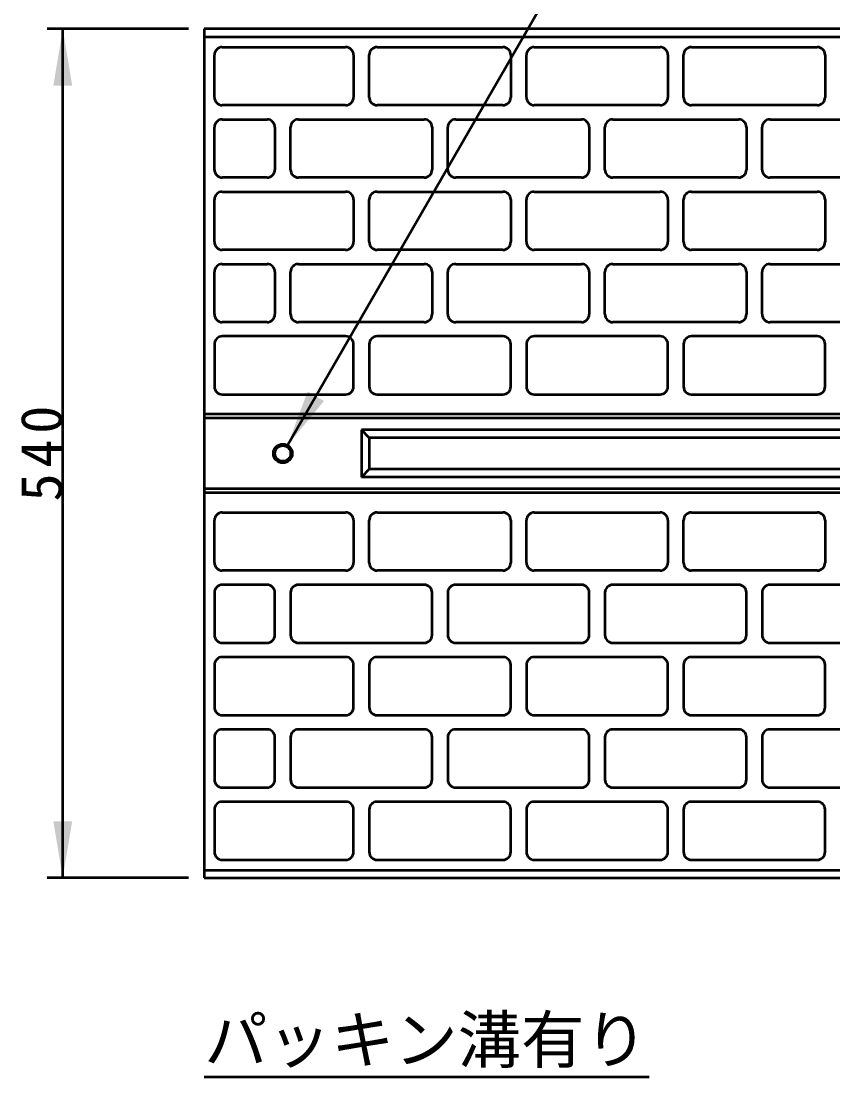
# Model space of a CAD drawing. Units: millimetres, scale not verified. Extents: x -2102 to 2102, y -1485 to 1485.
# Drawn here: x -283 to 234, y 397 to 1069 of the extents above; entities that cross this region are included whole.
import ezdxf
from ezdxf.enums import TextEntityAlignment as Align

# ---------------------------------------------------------------- set-up
doc = ezdxf.new("R2010")
doc.units = ezdxf.units.MM
doc.header["$LTSCALE"] = 5
doc.layers.add('0-0_V-nasSTD', color=7, linetype='Continuous', lineweight=35)
doc.layers.add('0-1_0', color=7, linetype='Continuous', lineweight=50)
doc.styles.add('ＭＳ ゴシック', font='')
doc.styles.get('ＭＳ ゴシック').set_extended_font_data('MS Gothic')

msp = doc.modelspace()

# ---------------------------------------------------------------- linework, layer by layer
at = {"layer": '0-0_V-nasSTD', "lineweight": 50}
for p, q in [((1833.5, 818.887), (-166.5, 818.887)), ((1833.5, 816.387), (-166.5, 816.387)), ((733.5, 808.887), (-66.5, 808.887)), ((-66.5, 808.887), (-66.5, 778.887)), ((-61.5, 803.887), (-66.5, 808.887)), ((728.5, 803.887), (-61.5, 803.887)), ((-61.5, 803.887), (-61.5, 783.887)), ((-61.5, 783.887), (-66.5, 778.887)), ((728.5, 783.887), (-61.5, 783.887)), ((733.5, 778.887), (-66.5, 778.887)), ((1833.5, 771.387), (-166.5, 771.387)), ((1833.5, 768.887), (-166.5, 768.887))]:
    msp.add_line(p, q, dxfattribs=at)
for radius in [6, 5]:
    msp.add_circle((-116.5, 793.887), radius, dxfattribs=at)
at = {"layer": '0-0_V-nasSTD'}
for points in [[(-262.5, 1027.887), (-256.5, 1063.887), (-250.5, 1027.887)], [(-113.5, 799.083), (-100.696, 833.26), (-90.304, 827.26)], [(-262.5, 559.887), (-256.5, 523.887), (-250.5, 559.887)]]:
    msp.add_solid(points, dxfattribs=at)
at = {"layer": '0-1_0'}
for p, q in [((-113.5, 799.083), (61.5, 1102.192)), ((-176.5, 1063.887), (-266.5, 1063.887)), ((-256.5, 523.887), (-256.5, 1063.887)), ((-166.5, 1063.887), (-166.5, 523.887)), ((1833.5, 1063.887), (-166.5, 1063.887)), ((-166.5, 1058.887), (833.5, 1058.887)), ((-155, 1052.387), (-76.5, 1052.387)), ((-56.5, 1052.387), (23.5, 1052.387)), ((43.5, 1052.387), (123.5, 1052.387)), ((143.5, 1052.387), (223.5, 1052.387)), ((-160, 1020.387), (-160, 1047.387)), ((-71.5, 1047.387), (-71.5, 1020.387)), ((-61.5, 1020.387), (-61.5, 1047.387)), ((28.5, 1047.387), (28.5, 1020.387)), ((38.5, 1020.387), (38.5, 1047.387)), ((128.5, 1047.387), (128.5, 1020.387)), ((138.5, 1020.387), (138.5, 1047.387)), ((228.5, 1047.387), (228.5, 1020.387)), ((-76.5, 1015.387), (-155, 1015.387)), ((23.5, 1015.387), (-56.5, 1015.387)), ((123.5, 1015.387), (43.5, 1015.387)), ((223.5, 1015.387), (143.5, 1015.387)), ((-160, 974.387), (-160, 1001.387)), ((-155, 1006.387), (-126.5, 1006.387)), ((-121.5, 1001.387), (-121.5, 974.387)), ((-111.5, 974.387), (-111.5, 1001.387)), ((-106.5, 1006.387), (-26.5, 1006.387)), ((-21.5, 1001.387), (-21.5, 974.387)), ((-11.5, 974.387), (-11.5, 1001.387)), ((-6.5, 1006.387), (73.5, 1006.387)), ((78.5, 1001.387), (78.5, 974.387)), ((88.5, 974.387), (88.5, 1001.387)), ((93.5, 1006.387), (173.5, 1006.387)), ((178.5, 1001.387), (178.5, 974.387)), ((188.5, 974.387), (188.5, 1001.387)), ((193.5, 1006.387), (273.5, 1006.387)), ((-126.5, 969.387), (-155, 969.387)), ((-26.5, 969.387), (-106.5, 969.387)), ((73.5, 969.387), (-6.5, 969.387)), ((173.5, 969.387), (93.5, 969.387)), ((273.5, 969.387), (193.5, 969.387)), ((-155, 960.387), (-76.5, 960.387)), ((-56.5, 960.387), (23.5, 960.387)), ((43.5, 960.387), (123.5, 960.387)), ((143.5, 960.387), (223.5, 960.387)), ((-160, 928.387), (-160, 955.387)), ((-71.5, 955.387), (-71.5, 928.387)), ((-61.5, 928.387), (-61.5, 955.387)), ((28.5, 955.387), (28.5, 928.387)), ((38.5, 928.387), (38.5, 955.387)), ((128.5, 955.387), (128.5, 928.387)), ((138.5, 928.387), (138.5, 955.387)), ((228.5, 955.387), (228.5, 928.387)), ((-76.5, 923.387), (-155, 923.387)), ((23.5, 923.387), (-56.5, 923.387)), ((123.5, 923.387), (43.5, 923.387)), ((223.5, 923.387), (143.5, 923.387)), ((-155, 914.387), (-126.5, 914.387)), ((-106.5, 914.387), (-26.5, 914.387)), ((-6.5, 914.387), (73.5, 914.387)), ((93.5, 914.387), (173.5, 914.387)), ((193.5, 914.387), (273.5, 914.387)), ((-160, 882.387), (-160, 909.387)), ((-121.5, 909.387), (-121.5, 882.387)), ((-111.5, 882.387), (-111.5, 909.387)), ((-21.5, 909.387), (-21.5, 882.387)), ((-11.5, 882.387), (-11.5, 909.387)), ((78.5, 909.387), (78.5, 882.387)), ((88.5, 882.387), (88.5, 909.387)), ((178.5, 909.387), (178.5, 882.387)), ((188.5, 882.387), (188.5, 909.387)), ((-126.5, 877.387), (-155, 877.387)), ((-26.5, 877.387), (-106.5, 877.387)), ((73.5, 877.387), (-6.5, 877.387)), ((173.5, 877.387), (93.5, 877.387)), ((273.5, 877.387), (193.5, 877.387)), ((-76.5, 868.387), (-155, 868.387)), ((23.5, 868.387), (-56.5, 868.387)), ((123.5, 868.387), (43.5, 868.387)), ((223.5, 868.387), (143.5, 868.387)), ((-160, 863.387), (-160, 836.387)), ((-71.5, 836.387), (-71.5, 863.387)), ((-61.5, 863.387), (-61.5, 836.387)), ((28.5, 836.387), (28.5, 863.387)), ((38.5, 863.387), (38.5, 836.387)), ((128.5, 836.387), (128.5, 863.387)), ((138.5, 863.387), (138.5, 836.387)), ((228.5, 836.387), (228.5, 863.387)), ((-155, 831.387), (-76.5, 831.387)), ((-56.5, 831.387), (23.5, 831.387)), ((43.5, 831.387), (123.5, 831.387)), ((143.5, 831.387), (223.5, 831.387)), ((-155, 756.387), (-76.5, 756.387)), ((-56.5, 756.387), (23.5, 756.387)), ((43.5, 756.387), (123.5, 756.387)), ((143.5, 756.387), (223.5, 756.387)), ((-160, 724.387), (-160, 751.387)), ((-71.5, 751.387), (-71.5, 724.387)), ((-61.5, 724.387), (-61.5, 751.387)), ((28.5, 751.387), (28.5, 724.387)), ((38.5, 724.387), (38.5, 751.387)), ((128.5, 751.387), (128.5, 724.387)), ((138.5, 724.387), (138.5, 751.387)), ((228.5, 751.387), (228.5, 724.387)), ((-76.5, 719.387), (-155, 719.387)), ((23.5, 719.387), (-56.5, 719.387)), ((123.5, 719.387), (43.5, 719.387)), ((223.5, 719.387), (143.5, 719.387)), ((-160, 705.387), (-160, 678.387)), ((-126.5, 710.387), (-155, 710.387)), ((-121.5, 678.387), (-121.5, 705.387)), ((-111.5, 705.387), (-111.5, 678.387)), ((-26.5, 710.387), (-106.5, 710.387)), ((-21.5, 678.387), (-21.5, 705.387)), ((-11.5, 705.387), (-11.5, 678.387)), ((73.5, 710.387), (-6.5, 710.387)), ((78.5, 678.387), (78.5, 705.387)), ((88.5, 705.387), (88.5, 678.387)), ((173.5, 710.387), (93.5, 710.387)), ((178.5, 678.387), (178.5, 705.387)), ((188.5, 705.387), (188.5, 678.387)), ((273.5, 710.387), (193.5, 710.387)), ((-155, 673.387), (-126.5, 673.387)), ((-106.5, 673.387), (-26.5, 673.387)), ((-6.5, 673.387), (73.5, 673.387)), ((93.5, 673.387), (173.5, 673.387)), ((193.5, 673.387), (273.5, 673.387)), ((-160, 659.387), (-160, 632.387)), ((-76.5, 664.387), (-155, 664.387)), ((-71.5, 632.387), (-71.5, 659.387)), ((-61.5, 659.387), (-61.5, 632.387)), ((23.5, 664.387), (-56.5, 664.387)), ((28.5, 632.387), (28.5, 659.387)), ((38.5, 659.387), (38.5, 632.387)), ((123.5, 664.387), (43.5, 664.387)), ((128.5, 632.387), (128.5, 659.387)), ((138.5, 659.387), (138.5, 632.387)), ((223.5, 664.387), (143.5, 664.387)), ((228.5, 632.387), (228.5, 659.387)), ((-155, 627.387), (-76.5, 627.387)), ((-56.5, 627.387), (23.5, 627.387)), ((43.5, 627.387), (123.5, 627.387)), ((143.5, 627.387), (223.5, 627.387)), ((-126.5, 618.387), (-155, 618.387)), ((-26.5, 618.387), (-106.5, 618.387)), ((73.5, 618.387), (-6.5, 618.387)), ((173.5, 618.387), (93.5, 618.387)), ((273.5, 618.387), (193.5, 618.387)), ((-160, 613.387), (-160, 586.387)), ((-121.5, 586.387), (-121.5, 613.387)), ((-111.5, 613.387), (-111.5, 586.387)), ((-21.5, 586.387), (-21.5, 613.387)), ((-11.5, 613.387), (-11.5, 586.387)), ((78.5, 586.387), (78.5, 613.387)), ((88.5, 613.387), (88.5, 586.387)), ((178.5, 586.387), (178.5, 613.387)), ((188.5, 613.387), (188.5, 586.387)), ((-155, 581.387), (-126.5, 581.387)), ((-106.5, 581.387), (-26.5, 581.387)), ((-6.5, 581.387), (73.5, 581.387)), ((93.5, 581.387), (173.5, 581.387)), ((193.5, 581.387), (273.5, 581.387)), ((-76.5, 572.387), (-155, 572.387)), ((23.5, 572.387), (-56.5, 572.387)), ((123.5, 572.387), (43.5, 572.387)), ((223.5, 572.387), (143.5, 572.387)), ((-160, 567.387), (-160, 540.387)), ((-71.5, 540.387), (-71.5, 567.387)), ((-61.5, 567.387), (-61.5, 540.387)), ((28.5, 540.387), (28.5, 567.387)), ((38.5, 567.387), (38.5, 540.387)), ((128.5, 540.387), (128.5, 567.387)), ((138.5, 567.387), (138.5, 540.387)), ((228.5, 540.387), (228.5, 567.387)), ((-155, 535.387), (-76.5, 535.387)), ((-56.5, 535.387), (23.5, 535.387)), ((43.5, 535.387), (123.5, 535.387)), ((143.5, 535.387), (223.5, 535.387)), ((-176.5, 523.887), (-266.5, 523.887)), ((-166.5, 528.887), (833.5, 528.887)), ((-166.5, 523.887), (1833.5, 523.887)), ((-166.5, 397.327), (116.708, 397.327))]:
    msp.add_line(p, q, dxfattribs=at)
for centre, start, end in [((-155, 1047.387), 90, 180), ((-76.5, 1047.387), 0, 90), ((-56.5, 1047.387), 90, 180), ((23.5, 1047.387), 0, 90), ((43.5, 1047.387), 90, 180), ((123.5, 1047.387), 0, 90), ((143.5, 1047.387), 90, 180), ((223.5, 1047.387), 0, 90), ((-155, 1020.387), 180, 270), ((-76.5, 1020.387), 270, 0), ((-56.5, 1020.387), 180, 270), ((23.5, 1020.387), 270, 0), ((43.5, 1020.387), 180, 270), ((123.5, 1020.387), 270, 0), ((143.5, 1020.387), 180, 270), ((223.5, 1020.387), 270, 0), ((-155, 1001.387), 90, 180), ((-126.5, 1001.387), 0, 90), ((-106.5, 1001.387), 90, 180), ((-26.5, 1001.387), 0, 90), ((-6.5, 1001.387), 90, 180), ((73.5, 1001.387), 0, 90), ((93.5, 1001.387), 90, 180), ((173.5, 1001.387), 0, 90), ((193.5, 1001.387), 90, 180), ((-155, 974.387), 180, 270), ((-126.5, 974.387), 270, 0), ((-106.5, 974.387), 180, 270), ((-26.5, 974.387), 270, 0), ((-6.5, 974.387), 180, 270), ((73.5, 974.387), 270, 0), ((93.5, 974.387), 180, 270), ((173.5, 974.387), 270, 0), ((193.5, 974.387), 180, 270), ((-155, 955.387), 90, 180), ((-76.5, 955.387), 0, 90), ((-56.5, 955.387), 90, 180), ((23.5, 955.387), 0, 90), ((43.5, 955.387), 90, 180), ((123.5, 955.387), 0, 90), ((143.5, 955.387), 90, 180), ((223.5, 955.387), 0, 90), ((-155, 928.387), 180, 270), ((-76.5, 928.387), 270, 0), ((-56.5, 928.387), 180, 270), ((23.5, 928.387), 270, 0), ((43.5, 928.387), 180, 270), ((123.5, 928.387), 270, 0), ((143.5, 928.387), 180, 270), ((223.5, 928.387), 270, 0), ((-155, 909.387), 90, 180), ((-126.5, 909.387), 0, 90), ((-106.5, 909.387), 90, 180), ((-26.5, 909.387), 0, 90), ((-6.5, 909.387), 90, 180), ((73.5, 909.387), 0, 90), ((93.5, 909.387), 90, 180), ((173.5, 909.387), 0, 90), ((193.5, 909.387), 90, 180), ((-155, 882.387), 180, 270), ((-126.5, 882.387), 270, 0), ((-106.5, 882.387), 180, 270), ((-26.5, 882.387), 270, 0), ((-6.5, 882.387), 180, 270), ((73.5, 882.387), 270, 0), ((93.5, 882.387), 180, 270), ((173.5, 882.387), 270, 0), ((193.5, 882.387), 180, 270), ((-155, 863.387), 90, 180), ((-76.5, 863.387), 0, 90), ((-56.5, 863.387), 90, 180), ((23.5, 863.387), 0, 90), ((43.5, 863.387), 90, 180), ((123.5, 863.387), 0, 90), ((143.5, 863.387), 90, 180), ((223.5, 863.387), 0, 90), ((-155, 836.387), 180, 270), ((-76.5, 836.387), 270, 0), ((-56.5, 836.387), 180, 270), ((23.5, 836.387), 270, 0), ((43.5, 836.387), 180, 270), ((123.5, 836.387), 270, 0), ((143.5, 836.387), 180, 270), ((223.5, 836.387), 270, 0), ((-155, 751.387), 90, 180), ((-76.5, 751.387), 0, 90), ((-56.5, 751.387), 90, 180), ((23.5, 751.387), 0, 90), ((43.5, 751.387), 90, 180), ((123.5, 751.387), 0, 90), ((143.5, 751.387), 90, 180), ((223.5, 751.387), 0, 90), ((-155, 724.387), 180, 270), ((-76.5, 724.387), 270, 0), ((-56.5, 724.387), 180, 270), ((23.5, 724.387), 270, 0), ((43.5, 724.387), 180, 270), ((123.5, 724.387), 270, 0), ((143.5, 724.387), 180, 270), ((223.5, 724.387), 270, 0), ((-155, 705.387), 90, 180), ((-126.5, 705.387), 0, 90), ((-106.5, 705.387), 90, 180), ((-26.5, 705.387), 0, 90), ((-6.5, 705.387), 90, 180), ((73.5, 705.387), 0, 90), ((93.5, 705.387), 90, 180), ((173.5, 705.387), 0, 90), ((193.5, 705.387), 90, 180), ((-155, 678.387), 180, 270), ((-126.5, 678.387), 270, 0), ((-106.5, 678.387), 180, 270), ((-26.5, 678.387), 270, 0), ((-6.5, 678.387), 180, 270), ((73.5, 678.387), 270, 0), ((93.5, 678.387), 180, 270), ((173.5, 678.387), 270, 0), ((193.5, 678.387), 180, 270), ((-155, 659.387), 90, 180), ((-76.5, 659.387), 0, 90), ((-56.5, 659.387), 90, 180), ((23.5, 659.387), 0, 90), ((43.5, 659.387), 90, 180), ((123.5, 659.387), 0, 90), ((143.5, 659.387), 90, 180), ((223.5, 659.387), 0, 90), ((-155, 632.387), 180, 270), ((-76.5, 632.387), 270, 0), ((-56.5, 632.387), 180, 270), ((23.5, 632.387), 270, 0), ((43.5, 632.387), 180, 270), ((123.5, 632.387), 270, 0), ((143.5, 632.387), 180, 270), ((223.5, 632.387), 270, 0), ((-155, 613.387), 90, 180), ((-126.5, 613.387), 0, 90), ((-106.5, 613.387), 90, 180), ((-26.5, 613.387), 0, 90), ((-6.5, 613.387), 90, 180), ((73.5, 613.387), 0, 90), ((93.5, 613.387), 90, 180), ((173.5, 613.387), 0, 90), ((193.5, 613.387), 90, 180), ((-155, 586.387), 180, 270), ((-126.5, 586.387), 270, 0), ((-106.5, 586.387), 180, 270), ((-26.5, 586.387), 270, 0), ((-6.5, 586.387), 180, 270), ((73.5, 586.387), 270, 0), ((93.5, 586.387), 180, 270), ((173.5, 586.387), 270, 0), ((193.5, 586.387), 180, 270), ((-155, 567.387), 90, 180), ((-76.5, 567.387), 0, 90), ((-56.5, 567.387), 90, 180), ((23.5, 567.387), 0, 90), ((43.5, 567.387), 90, 180), ((123.5, 567.387), 0, 90), ((143.5, 567.387), 90, 180), ((223.5, 567.387), 0, 90), ((-155, 540.387), 180, 270), ((-76.5, 540.387), 270, 0), ((-56.5, 540.387), 180, 270), ((23.5, 540.387), 270, 0), ((43.5, 540.387), 180, 270), ((123.5, 540.387), 270, 0), ((143.5, 540.387), 180, 270), ((223.5, 540.387), 270, 0)]:
    msp.add_arc(centre, 5, start, end, dxfattribs=at)

# ---------------------------------------------------------------- texts
at = {"layer": '0-0_V-nasSTD', "style": 'ＭＳ ゴシック'}
msp.add_text('パッキン溝有り', height=29.56, dxfattribs=at).set_placement((-166.5, 397.327), align=Align.BOTTOM_LEFT)
at = {"layer": '0-0_V-nasSTD', "insert": (-256.5, 763.287), "char_height": 26.39, "attachment_point": 7, "rotation": 90, "style": 'ＭＳ ゴシック'}
msp.add_mtext('\\T1.2;540', dxfattribs=at)

doc.saveas('drawing.dxf')
